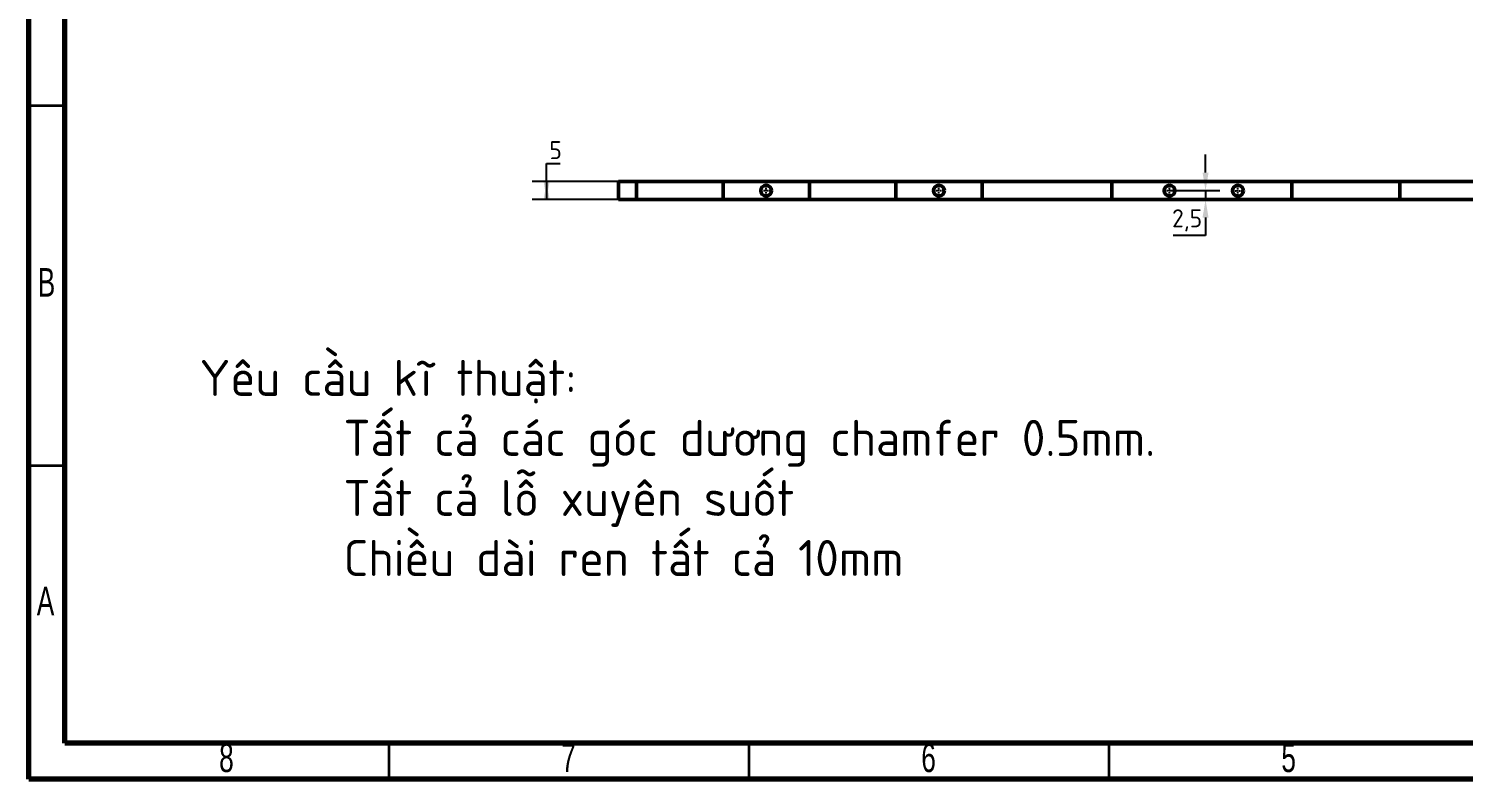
# Model space of a CAD drawing. Header units: millimetres. Extents: x -1615 to 4166, y 5 to 3174.
# Drawn here: x 15 to 214.2, y 388.9 to 493.1 of the extents above; entities that cross this region are included whole.
import ezdxf

# ---------------------------------------------------------------- set-up
doc = ezdxf.new("R2010")
doc.units = ezdxf.units.MM
doc.header["$LTSCALE"] = 0.25
doc.header["$PDSIZE"] = -1
doc.linetypes.add('ACAD_ISO08W100', pattern=[36, 24, -3, 6, -3])
doc.linetypes.add('CENTER2', pattern=[1.125, 0.75, -0.125, 0.125, -0.125])
doc.layers.get('0').update_dxf_attribs({"lineweight": 50})
for name, color, linetype, lineweight in [('duong tam', 2, 'ACAD_ISO08W100', 25), ('kich thuoc', 1, 'Continuous', 25), ('Net dam', 7, 'Continuous', 50), ('van ban', 7, 'Continuous', 25)]:
    doc.layers.add(name, color=color, linetype=linetype, lineweight=lineweight)
doc.styles.add('SLDTEXTSTYLE0', font='TXT', dxfattribs={"width": 0.686449})
doc.styles.get("Standard").update_dxf_attribs({"font": ''})
doc.styles.get('Standard').set_extended_font_data('TCVN 7284')
doc.dimstyles.new('Ratio 2', dxfattribs={"dimtxt": 2.5, "dimasz": 2.5, "dimexe": 2, "dimexo": 0, "dimtad": 1, "dimtoh": 1, "dimdec": 1, "dimlfac": 2, "dimzin": 9, "dimtxsty": 'Standard', "dimcen": 2.5, "dimazin": 2, "dimtfac": 1, "dimtdec": 1, "dimtmove": 0, "dimatfit": 3, "dimfxl": 1, "dimtzin": 1, "dimarcsym": 0})

# ---------------------------------------------------------------- blocks, each defined once
blk = doc.blocks.new('*U519')
at = {"layer": 'duong tam', "color": 0, "linetype": 'CENTER2', "transparency": 16777216}
for p, q in [((-0.87, 0), (-0.15, 0)), ((0, 0.15), (0, 0.87)), ((0.15, 0), (0.87, 0)), ((0, -0.87), (0, -0.15))]:
    blk.add_line(p, q, dxfattribs=at)
at = {"layer": 'duong tam', "color": 0, "linetype": 'Continuous', "transparency": 16777216}
for p, q in [((-0.075, 0), (0.075, 0)), ((0, -0.075), (0, 0.075))]:
    blk.add_line(p, q, dxfattribs=at)
blk = doc.blocks.new('*U520')
at = {"layer": 'duong tam', "color": 0, "linetype": 'CENTER2', "transparency": 16777216}
for p, q in [((-0.87, 0), (-0.15, 0)), ((0, 0.15), (0, 0.87)), ((0.15, 0), (0.87, 0)), ((0, -0.87), (0, -0.15))]:
    blk.add_line(p, q, dxfattribs=at)
at = {"layer": 'duong tam', "color": 0, "linetype": 'Continuous', "transparency": 16777216}
for p, q in [((-0.075, 0), (0.075, 0)), ((0, -0.075), (0, 0.075))]:
    blk.add_line(p, q, dxfattribs=at)
blk = doc.blocks.new('*U521')
at = {"layer": 'duong tam', "color": 0, "linetype": 'CENTER2', "transparency": 16777216}
for p, q in [((-0.87, 0), (-0.15, 0)), ((0, 0.15), (0, 0.87)), ((0.15, 0), (0.87, 0)), ((0, -0.87), (0, -0.15))]:
    blk.add_line(p, q, dxfattribs=at)
at = {"layer": 'duong tam', "color": 0, "linetype": 'Continuous', "transparency": 16777216}
for p, q in [((-0.075, 0), (0.075, 0)), ((0, -0.075), (0, 0.075))]:
    blk.add_line(p, q, dxfattribs=at)
blk = doc.blocks.new('*U522')
at = {"layer": 'duong tam', "color": 0, "linetype": 'CENTER2', "transparency": 16777216}
for p, q in [((-0.87, 0), (-0.15, 0)), ((0, 0.15), (0, 0.87)), ((0.15, 0), (0.87, 0)), ((0, -0.87), (0, -0.15))]:
    blk.add_line(p, q, dxfattribs=at)
at = {"layer": 'duong tam', "color": 0, "linetype": 'Continuous', "transparency": 16777216}
for p, q in [((-0.075, 0), (0.075, 0)), ((0, -0.075), (0, 0.075))]:
    blk.add_line(p, q, dxfattribs=at)
blk = doc.blocks.new('*D557')
at = {"layer": 'Defpoints', "color": 0, "transparency": 16777216}
for p in [(86.92, 471.83), (96.92, 471.83), (96.92, 469.33)]:
    blk.add_point(p, dxfattribs=at)
at = {"layer": 'kich thuoc', "color": 0, "lineweight": -2, "transparency": 16777216}
for p, q in [((86.92, 471.83), (86.92, 474.33)), ((86.92, 474.33), (88.8, 474.33)), ((96.92, 471.83), (84.92, 471.83)), ((86.92, 471.83), (86.92, 469.33)), ((96.92, 469.33), (84.92, 469.33))]:
    blk.add_line(p, q, dxfattribs=at)
at = {"layer": 'kich thuoc', "color": 0, "transparency": 16777216}
for points in [[(86.5, 471.83), (87.34, 471.83), (86.92, 469.33)], [(86.5, 469.33), (87.34, 469.33), (86.92, 471.83)]]:
    blk.add_solid(points, dxfattribs=at)
at = {"layer": 'kich thuoc', "color": 0, "transparency": 16777216, "insert": (88.17, 476.2), "char_height": 2.5, "attachment_point": 5}
blk.add_mtext('5', dxfattribs=at)
blk = doc.blocks.new('*D759')
at = {"layer": 'Defpoints', "color": 0, "transparency": 16777216}
for p in [(173.42, 470.58), (173.42, 469.33), (178.42, 469.33)]:
    blk.add_point(p, dxfattribs=at)
at = {"layer": 'kich thuoc', "color": 0, "lineweight": -2, "transparency": 16777216}
for p, q in [((178.42, 473.08), (178.42, 475.58)), ((173.42, 470.58), (180.42, 470.58)), ((178.42, 470.58), (178.42, 469.33)), ((173.42, 469.33), (180.42, 469.33)), ((178.42, 466.83), (178.42, 464.33)), ((178.42, 464.33), (173.92, 464.33))]:
    blk.add_line(p, q, dxfattribs=at)
at = {"layer": 'kich thuoc', "color": 0, "transparency": 16777216}
for points in [[(178, 473.08), (178.84, 473.08), (178.42, 470.58)], [(178, 466.83), (178.84, 466.83), (178.42, 469.33)]]:
    blk.add_solid(points, dxfattribs=at)
at = {"layer": 'kich thuoc', "color": 0, "transparency": 16777216, "insert": (175.86, 466.45), "char_height": 2.5, "attachment_point": 5}
blk.add_mtext('2,5', dxfattribs=at)

msp = doc.modelspace()

# ---------------------------------------------------------------- linework, layer by layer
at = {"color": 7, "linetype": 'Continuous', "lineweight": 70}
for p, q in [((15, 388.863), (15, 675.863)), ((20, 393.863), (20, 670.863)), ((410, 393.863), (20, 393.863)), ((415, 388.863), (15, 388.863))]:
    msp.add_line(p, q, dxfattribs=at)
at = {"color": 7, "linetype": 'Continuous', "lineweight": 35}
for p, q in [((20, 482.363), (15, 482.363)), ((20, 432.363), (15, 432.363)), ((65, 393.863), (65, 388.863)), ((115, 393.863), (115, 388.863)), ((165, 393.863), (165, 388.863))]:
    msp.add_line(p, q, dxfattribs=at)
at = {"layer": 'Net dam'}
for p, q in [((96.921, 469.327), (96.921, 471.827)), ((96.921, 471.827), (99.421, 471.827)), ((99.421, 471.827), (99.421, 469.327)), ((99.421, 471.827), (111.421, 471.827)), ((111.421, 471.827), (111.421, 469.327)), ((111.421, 471.827), (123.421, 471.827)), ((123.421, 471.827), (123.421, 469.327)), ((123.421, 471.827), (135.421, 471.827)), ((135.421, 471.827), (135.421, 469.327)), ((135.421, 471.827), (147.421, 471.827)), ((147.421, 471.827), (147.421, 469.327)), ((147.421, 471.827), (165.421, 471.827)), ((165.421, 471.827), (165.421, 469.327)), ((165.421, 471.827), (190.421, 471.827)), ((190.421, 471.827), (205.421, 471.827)), ((190.421, 469.327), (190.421, 471.827)), ((205.421, 469.327), (205.421, 471.827)), ((205.421, 471.827), (251.021, 471.827)), ((99.421, 469.327), (96.921, 469.327)), ((99.421, 469.327), (111.421, 469.327)), ((111.421, 469.327), (123.421, 469.327)), ((123.421, 469.327), (135.421, 469.327)), ((135.421, 469.327), (147.421, 469.327)), ((147.421, 469.327), (165.421, 469.327)), ((165.421, 469.327), (190.421, 469.327)), ((205.421, 469.327), (190.421, 469.327)), ((205.421, 469.327), (251.021, 469.327))]:
    msp.add_line(p, q, dxfattribs=at)
for centre in [(117.4, 470.577), (141.4, 470.577), (173.421, 470.577), (182.919, 470.572)]:
    msp.add_circle(centre, 0.75, dxfattribs=at)

# ---------------------------------------------------------------- block references
at = {"layer": 'duong tam', "linetype": 'CENTER2'}
for name, p in [('*U519', (117.4, 470.577)), ('*U520', (141.4, 470.577)), ('*U521', (173.421, 470.577)), ('*U522', (182.919, 470.572))]:
    msp.add_blockref(name, p, dxfattribs=at)

# ---------------------------------------------------------------- texts
at = {"color": 7, "linetype": 'Continuous', "lineweight": 0, "char_height": 3.969, "attachment_point": 2, "style": 'SLDTEXTSTYLE0'}
for s, insert in [('B', (17.471, 459.834)), ('A', (17.34, 415.584)), ('8', (42.46, 393.834)), ('7', (89.96, 393.834)), ('6', (139.96, 393.834)), ('5', (189.96, 393.834))]:
    msp.add_mtext(s, dxfattribs=dict(at, insert=insert))
at = {"layer": 'van ban', "insert": (38.723, 447.087), "char_height": 5, "attachment_point": 1}
msp.add_mtext_dynamic_manual_height_columns('Yêu cầu kĩ thuật:\\P^ITất cả các góc dương chamfer 0.5mm.\\P^ITất cả lỗ xuyên suốt\\P^IChiều dài ren tất cả 10mm^I', width=154.33451, gutter_width=17.5, heights=[0], dxfattribs=at)

# ---------------------------------------------------------------- dimensions: what is measured, and where the dimension line sits
at = {"layer": 'kich thuoc'}
for base, p1, p2, picture, middle in [((86.921, 471.827), (96.921, 469.327), (96.921, 471.827), '*D557', (88.171, 476.202)), ((178.421, 469.327), (173.421, 470.577), (173.421, 469.327), '*D759', (175.859, 466.452))]:
    dim = msp.add_linear_dim(base=base, p1=p1, p2=p2, angle=90, dimstyle='Ratio 2', dxfattribs=at)
    dim.commit()
    dim.dimension.update_dxf_attribs({"geometry": picture, "text_midpoint": middle})

doc.saveas('drawing.dxf')
